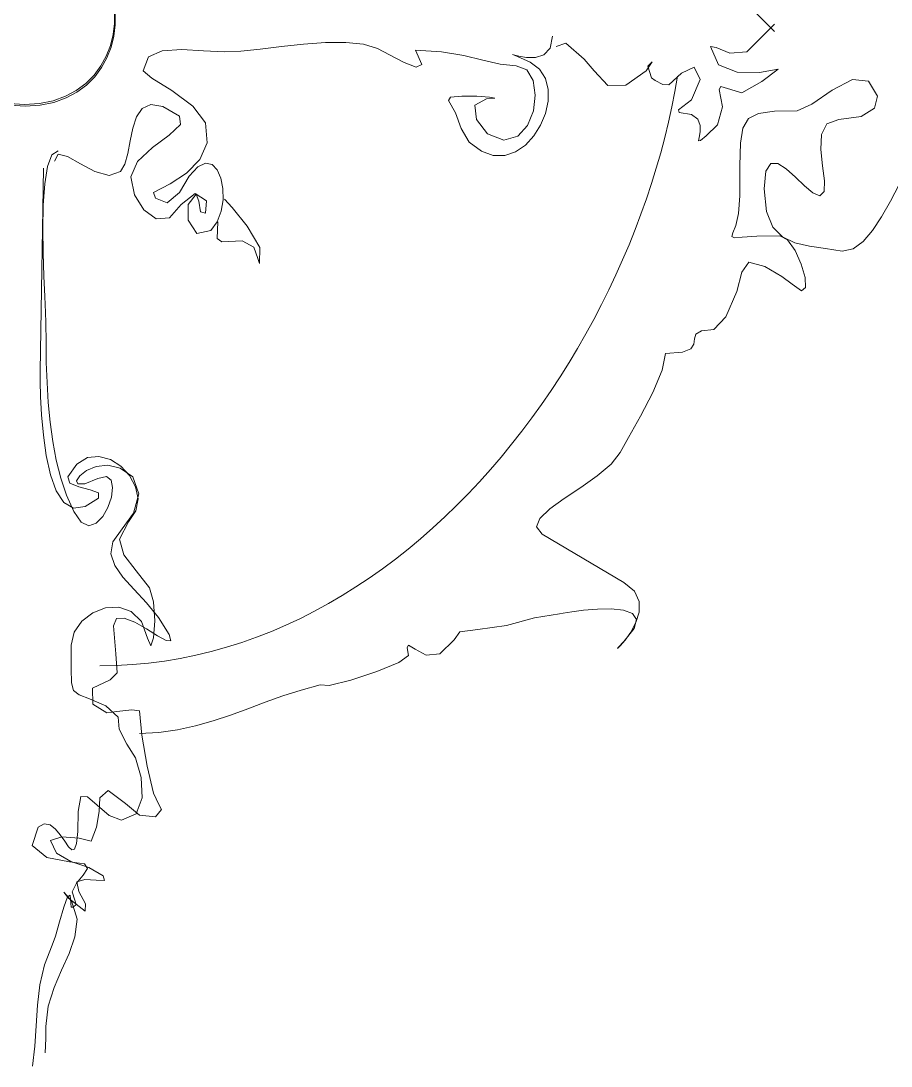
# Model space of a CAD drawing. Header units: centimetres. Extents: x 134057 to 145613, y 5028 to 39996.
# Drawn here: x 136058.7 to 136126.6, y 21333.5 to 21415.1 of the extents above; entities that cross this region are included whole.
import ezdxf

# ---------------------------------------------------------------- set-up
doc = ezdxf.new("R2010")
doc.units = ezdxf.units.CM
doc.layers.add('TEXT', color=3, linetype='Continuous', lineweight=20)

msp = doc.modelspace()

# ---------------------------------------------------------------- linework, layer by layer
at = {"layer": 'TEXT', "color": 2, "linetype": 'Continuous', "lineweight": 13}
for p, q in [((136117.472, 21414.243), (136115.306, 21416.409)), ((136117.472, 21414.243), (136115.306, 21416.409)), ((136065.965, 21415.759), (136065.964, 21414.877)), ((136065.965, 21415.759), (136065.964, 21414.877)), ((136066.019, 21415.631), (136066.019, 21414.75)), ((136066.019, 21415.631), (136066.019, 21414.75)), ((136065.964, 21414.877), (136065.858, 21414.002)), ((136065.964, 21414.877), (136065.858, 21414.002)), ((136066.019, 21414.75), (136065.913, 21413.875)), ((136066.019, 21414.75), (136065.913, 21413.875)), ((136117.472, 21414.821), (136115.306, 21412.655)), ((136117.472, 21414.821), (136115.306, 21412.655)), ((136065.858, 21414.002), (136065.645, 21413.147)), ((136065.858, 21414.002), (136065.645, 21413.147)), ((136065.913, 21413.875), (136065.7, 21413.019)), ((136065.913, 21413.875), (136065.7, 21413.019)), ((136100.145, 21413.873), (136099.955, 21412.939)), ((136100.145, 21413.873), (136099.955, 21412.939)), ((136065.645, 21413.147), (136065.326, 21412.325)), ((136065.645, 21413.147), (136065.326, 21412.325)), ((136065.7, 21413.019), (136065.381, 21412.198)), ((136065.7, 21413.019), (136065.381, 21412.198)), ((136078.996, 21413.062), (136077.336, 21412.868)), ((136078.996, 21413.062), (136077.336, 21412.868)), ((136080.72, 21413.247), (136078.996, 21413.062)), ((136080.72, 21413.247), (136078.996, 21413.062)), ((136082.418, 21413.375), (136080.72, 21413.247)), ((136082.418, 21413.375), (136080.72, 21413.247)), ((136084.003, 21413.397), (136082.418, 21413.375)), ((136084.003, 21413.397), (136082.418, 21413.375)), ((136085.384, 21413.264), (136084.003, 21413.397)), ((136085.384, 21413.264), (136084.003, 21413.397)), ((136086.473, 21412.925), (136085.384, 21413.264)), ((136086.473, 21412.925), (136085.384, 21413.264)), ((136087.42, 21412.431), (136086.473, 21412.925)), ((136087.42, 21412.431), (136086.473, 21412.925)), ((136099.955, 21412.939), (136099.471, 21412.416)), ((136099.955, 21412.939), (136099.471, 21412.416)), ((136101.188, 21413.322), (136100.416, 21413.061)), ((136101.188, 21413.322), (136100.416, 21413.061)), ((136102.622, 21412.078), (136101.188, 21413.322)), ((136102.622, 21412.078), (136101.188, 21413.322)), ((136112.9, 21412.986), (136112.463, 21413.061)), ((136112.9, 21412.986), (136112.463, 21413.061)), ((136112.463, 21413.061), (136113.079, 21411.644)), ((136112.463, 21413.061), (136113.079, 21411.644)), ((136113.967, 21412.549), (136112.9, 21412.986)), ((136113.967, 21412.549), (136112.9, 21412.986)), ((136065.326, 21412.325), (136064.9, 21411.55)), ((136065.326, 21412.325), (136064.9, 21411.55)), ((136065.381, 21412.198), (136064.955, 21411.423)), ((136065.381, 21412.198), (136064.955, 21411.423)), ((136068.613, 21412.256), (136068.199, 21411.166)), ((136068.613, 21412.256), (136068.199, 21411.166)), ((136069.697, 21412.742), (136068.613, 21412.256)), ((136069.697, 21412.742), (136068.613, 21412.256)), ((136071.21, 21412.832), (136069.697, 21412.742)), ((136071.21, 21412.832), (136069.697, 21412.742)), ((136072.912, 21412.734), (136071.21, 21412.832)), ((136072.912, 21412.734), (136071.21, 21412.832)), ((136074.561, 21412.655), (136072.912, 21412.734)), ((136074.561, 21412.655), (136072.912, 21412.734)), ((136075.828, 21412.716), (136074.561, 21412.655)), ((136075.828, 21412.716), (136074.561, 21412.655)), ((136077.336, 21412.868), (136075.828, 21412.716)), ((136077.336, 21412.868), (136075.828, 21412.716)), ((136088.554, 21411.825), (136087.42, 21412.431)), ((136088.554, 21411.825), (136087.42, 21412.431)), ((136089.451, 21412.79), (136089.934, 21411.661)), ((136089.451, 21412.79), (136089.934, 21411.661)), ((136091.476, 21412.663), (136089.451, 21412.79)), ((136091.476, 21412.663), (136089.451, 21412.79)), ((136093.209, 21412.361), (136091.476, 21412.663)), ((136093.209, 21412.361), (136091.476, 21412.663)), ((136094.714, 21412.001), (136093.209, 21412.361)), ((136094.714, 21412.001), (136093.209, 21412.361)), ((136097.097, 21412.429), (136097.024, 21412.458)), ((136097.024, 21412.458), (136097.412, 21412.295)), ((136097.097, 21412.429), (136097.024, 21412.458)), ((136097.024, 21412.458), (136097.412, 21412.295)), ((136097.504, 21412.31), (136097.097, 21412.429)), ((136097.504, 21412.31), (136097.097, 21412.429)), ((136097.412, 21412.295), (136098.385, 21411.843)), ((136097.412, 21412.295), (136098.385, 21411.843)), ((136098.119, 21412.202), (136097.504, 21412.31)), ((136098.119, 21412.202), (136097.504, 21412.31)), ((136098.816, 21412.204), (136098.119, 21412.202)), ((136098.816, 21412.204), (136098.119, 21412.202)), ((136099.471, 21412.416), (136098.816, 21412.204)), ((136099.471, 21412.416), (136098.816, 21412.204)), ((136115.306, 21412.655), (136113.967, 21412.549)), ((136115.306, 21412.655), (136113.967, 21412.549)), ((136064.9, 21411.55), (136064.368, 21410.835)), ((136064.9, 21411.55), (136064.368, 21410.835)), ((136064.955, 21411.423), (136064.423, 21410.707)), ((136064.955, 21411.423), (136064.423, 21410.707)), ((136089.514, 21411.454), (136088.554, 21411.825)), ((136089.514, 21411.454), (136088.554, 21411.825)), ((136089.934, 21411.661), (136089.514, 21411.454)), ((136089.934, 21411.661), (136089.514, 21411.454)), ((136096.057, 21411.699), (136094.714, 21412.001)), ((136096.057, 21411.699), (136094.714, 21412.001)), ((136097.302, 21411.572), (136096.057, 21411.699)), ((136097.302, 21411.572), (136096.057, 21411.699)), ((136098.124, 21411.249), (136097.302, 21411.572)), ((136098.124, 21411.249), (136097.302, 21411.572)), ((136098.385, 21411.843), (136099.117, 21411.298)), ((136098.385, 21411.843), (136099.117, 21411.298)), ((136099.117, 21411.298), (136099.58, 21410.576)), ((136099.117, 21411.298), (136099.58, 21410.576)), ((136103.394, 21411.166), (136102.622, 21412.078)), ((136103.394, 21411.166), (136102.622, 21412.078)), ((136107.921, 21411.868), (136107.455, 21411.166)), ((136107.921, 21411.868), (136107.455, 21411.166)), ((136107.575, 21411.547), (136107.921, 21411.868)), ((136107.575, 21411.547), (136107.921, 21411.868)), ((136107.861, 21410.624), (136107.575, 21411.547)), ((136107.861, 21410.624), (136107.575, 21411.547)), ((136111.2, 21411.467), (136110.207, 21411)), ((136111.2, 21411.467), (136110.207, 21411)), ((136111.651, 21410.489), (136111.2, 21411.467)), ((136111.651, 21410.489), (136111.2, 21411.467)), ((136113.079, 21411.644), (136114.545, 21411.064)), ((136113.079, 21411.644), (136114.545, 21411.064)), ((136116.29, 21411.043), (136117.743, 21411.301)), ((136116.29, 21411.043), (136117.743, 21411.301)), ((136117.743, 21411.301), (136116.464, 21410.349)), ((136117.743, 21411.301), (136116.464, 21410.349)), ((136064.368, 21410.835), (136063.729, 21410.193)), ((136064.368, 21410.835), (136063.729, 21410.193)), ((136064.423, 21410.707), (136063.784, 21410.066)), ((136064.423, 21410.707), (136063.784, 21410.066)), ((136068.199, 21411.166), (136068.884, 21410.607)), ((136068.199, 21411.166), (136068.884, 21410.607)), ((136068.884, 21410.607), (136070.432, 21409.643)), ((136068.884, 21410.607), (136070.432, 21409.643)), ((136098.618, 21410.418), (136098.124, 21411.249)), ((136098.618, 21410.418), (136098.124, 21411.249)), ((136099.58, 21410.576), (136099.797, 21409.725)), ((136099.58, 21410.576), (136099.797, 21409.725)), ((136104.447, 21410.023), (136103.394, 21411.166)), ((136104.447, 21410.023), (136103.394, 21411.166)), ((136107.455, 21411.166), (136105.86, 21410.053)), ((136107.455, 21411.166), (136105.86, 21410.053)), ((136108.152, 21410.424), (136107.861, 21410.624)), ((136108.152, 21410.424), (136107.861, 21410.624)), ((136110.207, 21411), (136109.215, 21410.083)), ((136110.207, 21411), (136109.215, 21410.083)), ((136109.891, 21410.76), (136109.685, 21409.569)), ((136109.891, 21410.76), (136109.685, 21409.569)), ((136110.989, 21408.92), (136111.651, 21410.489)), ((136110.989, 21408.92), (136111.651, 21410.489)), ((136114.545, 21411.064), (136116.29, 21411.043)), ((136114.545, 21411.064), (136116.29, 21411.043)), ((136123.553, 21410.508), (136121.956, 21409.66)), ((136124.782, 21410.354), (136123.553, 21410.508)), ((136063.729, 21410.193), (136062.984, 21409.638)), ((136063.729, 21410.193), (136062.984, 21409.638)), ((136063.784, 21410.066), (136063.039, 21409.51)), ((136063.784, 21410.066), (136063.039, 21409.51)), ((136098.791, 21409.281), (136098.618, 21410.418)), ((136098.791, 21409.281), (136098.618, 21410.418)), ((136099.797, 21409.725), (136099.791, 21408.8)), ((136099.797, 21409.725), (136099.791, 21408.8)), ((136105.86, 21410.053), (136104.447, 21410.023)), ((136105.86, 21410.053), (136104.447, 21410.023)), ((136108.743, 21410.103), (136108.152, 21410.424)), ((136108.743, 21410.103), (136108.152, 21410.424)), ((136109.215, 21410.083), (136108.743, 21410.103)), ((136109.215, 21410.083), (136108.743, 21410.103)), ((136113.276, 21409.947), (136113.145, 21409.717)), ((136113.276, 21409.947), (136113.145, 21409.717)), ((136113.145, 21409.717), (136113.406, 21408.373)), ((136113.145, 21409.717), (136113.406, 21408.373)), ((136114.915, 21409.456), (136113.276, 21409.947)), ((136114.915, 21409.456), (136113.276, 21409.947)), ((136116.464, 21410.349), (136114.915, 21409.456)), ((136116.464, 21410.349), (136114.915, 21409.456)), ((136121.956, 21409.66), (136120.384, 21408.583)), ((136125.488, 21409.203), (136124.782, 21410.354)), ((136061.174, 21408.841), (136060.11, 21408.625)), ((136061.174, 21408.841), (136060.11, 21408.625)), ((136062.132, 21409.183), (136061.174, 21408.841)), ((136062.132, 21409.183), (136061.174, 21408.841)), ((136062.187, 21409.055), (136061.229, 21408.713)), ((136062.187, 21409.055), (136061.229, 21408.713)), ((136062.984, 21409.638), (136062.132, 21409.183)), ((136062.984, 21409.638), (136062.132, 21409.183)), ((136063.039, 21409.51), (136062.187, 21409.055)), ((136063.039, 21409.51), (136062.187, 21409.055)), ((136070.432, 21409.643), (136072.082, 21408.425)), ((136070.432, 21409.643), (136072.082, 21408.425)), ((136092.023, 21408.865), (136092.187, 21409.11)), ((136092.023, 21408.865), (136092.187, 21409.11)), ((136092.565, 21407.902), (136092.023, 21408.865)), ((136092.565, 21407.902), (136092.023, 21408.865)), ((136092.187, 21409.11), (136093.066, 21409.2)), ((136092.187, 21409.11), (136093.066, 21409.2)), ((136093.066, 21409.2), (136094.223, 21409.186)), ((136093.066, 21409.2), (136094.223, 21409.186)), ((136095.001, 21409), (136094.09, 21408.492)), ((136095.001, 21409), (136094.09, 21408.492)), ((136094.223, 21409.186), (136095.222, 21409.115)), ((136094.223, 21409.186), (136095.222, 21409.115)), ((136095.627, 21409.037), (136095.001, 21409)), ((136095.627, 21409.037), (136095.001, 21409)), ((136095.222, 21409.115), (136095.627, 21409.037)), ((136095.222, 21409.115), (136095.627, 21409.037)), ((136098.646, 21408.042), (136098.791, 21409.281)), ((136098.646, 21408.042), (136098.791, 21409.281)), ((136109.685, 21409.569), (136109.45, 21408.374)), ((136109.685, 21409.569), (136109.45, 21408.374)), ((136109.967, 21408.133), (136110.989, 21408.92)), ((136109.967, 21408.133), (136110.989, 21408.92)), ((136125.255, 21408.255), (136125.488, 21409.203)), ((136058.937, 21408.55), (136057.767, 21408.626)), ((136058.937, 21408.55), (136057.767, 21408.626)), ((136058.992, 21408.423), (136057.822, 21408.498)), ((136058.992, 21408.423), (136057.822, 21408.498)), ((136058.939, 21408.55), (136058.937, 21408.55)), ((136058.939, 21408.55), (136058.937, 21408.55)), ((136060.11, 21408.625), (136058.939, 21408.55)), ((136060.11, 21408.625), (136058.939, 21408.55)), ((136058.994, 21408.423), (136058.992, 21408.423)), ((136058.994, 21408.423), (136058.992, 21408.423)), ((136060.165, 21408.498), (136058.994, 21408.423)), ((136060.165, 21408.498), (136058.994, 21408.423)), ((136061.229, 21408.713), (136060.165, 21408.498)), ((136061.229, 21408.713), (136060.165, 21408.498)), ((136068.133, 21408.238), (136067.685, 21407.578)), ((136068.133, 21408.238), (136067.685, 21407.578)), ((136068.799, 21408.55), (136068.133, 21408.238)), ((136068.799, 21408.55), (136068.133, 21408.238)), ((136069.747, 21408.393), (136068.799, 21408.55)), ((136069.747, 21408.393), (136068.799, 21408.55)), ((136071.041, 21407.646), (136069.747, 21408.393)), ((136071.041, 21407.646), (136069.747, 21408.393)), ((136072.082, 21408.425), (136073.072, 21407.105)), ((136072.082, 21408.425), (136073.072, 21407.105)), ((136094.09, 21408.492), (136094.206, 21407.375)), ((136094.09, 21408.492), (136094.206, 21407.375)), ((136098.188, 21406.905), (136098.646, 21408.042)), ((136098.188, 21406.905), (136098.646, 21408.042)), ((136099.791, 21408.8), (136099.587, 21407.851)), ((136099.791, 21408.8), (136099.587, 21407.851)), ((136109.45, 21408.374), (136109.188, 21407.176)), ((136109.45, 21408.374), (136109.188, 21407.176)), ((136110.027, 21407.917), (136109.967, 21408.133)), ((136110.027, 21407.917), (136109.967, 21408.133)), ((136113.406, 21408.373), (136113.005, 21406.969)), ((136113.406, 21408.373), (136113.005, 21406.969)), ((136117.45, 21408.019), (136116.215, 21407.85)), ((136119.232, 21408.052), (136117.45, 21408.019)), ((136120.384, 21408.583), (136119.232, 21408.052)), ((136124.211, 21407.612), (136125.255, 21408.255)), ((136067.685, 21407.578), (136067.389, 21406.692)), ((136067.685, 21407.578), (136067.389, 21406.692)), ((136071.115, 21406.985), (136071.041, 21407.646)), ((136071.115, 21406.985), (136071.041, 21407.646)), ((136093.016, 21406.669), (136092.565, 21407.902)), ((136093.016, 21406.669), (136092.565, 21407.902)), ((136094.206, 21407.375), (136095.058, 21406.259)), ((136094.206, 21407.375), (136095.058, 21406.259)), ((136099.587, 21407.851), (136099.208, 21406.929)), ((136099.587, 21407.851), (136099.208, 21406.929)), ((136110.98, 21407.773), (136110.027, 21407.917)), ((136110.98, 21407.773), (136110.027, 21407.917)), ((136111.487, 21407.407), (136110.98, 21407.773)), ((136111.487, 21407.407), (136110.98, 21407.773)), ((136111.671, 21406.919), (136111.487, 21407.407)), ((136111.671, 21406.919), (136111.487, 21407.407)), ((136115.428, 21407.445), (136114.988, 21406.701)), ((136116.215, 21407.85), (136115.428, 21407.445)), ((136121.531, 21407.046), (136122.48, 21407.375)), ((136122.48, 21407.375), (136124.211, 21407.612)), ((136067.389, 21406.692), (136067.181, 21405.701)), ((136067.389, 21406.692), (136067.181, 21405.701)), ((136070.233, 21406.154), (136071.115, 21406.985)), ((136070.233, 21406.154), (136071.115, 21406.985)), ((136073.072, 21407.105), (136073.208, 21405.541)), ((136073.072, 21407.105), (136073.208, 21405.541)), ((136093.647, 21405.616), (136093.016, 21406.669)), ((136093.647, 21405.616), (136093.016, 21406.669)), ((136097.423, 21406.074), (136098.188, 21406.905)), ((136097.423, 21406.074), (136098.188, 21406.905)), ((136099.208, 21406.929), (136098.678, 21406.088)), ((136099.208, 21406.929), (136098.678, 21406.088)), ((136109.188, 21407.176), (136108.897, 21405.976)), ((136109.188, 21407.176), (136108.897, 21405.976)), ((136111.574, 21405.972), (136111.659, 21406.408)), ((136111.574, 21405.972), (136111.659, 21406.408)), ((136111.659, 21406.408), (136111.671, 21406.919)), ((136111.659, 21406.408), (136111.671, 21406.919)), ((136113.005, 21406.969), (136112.132, 21406.111)), ((136113.005, 21406.969), (136112.132, 21406.111)), ((136114.988, 21406.701), (136114.798, 21405.517)), ((136121.12, 21406.195), (136121.531, 21407.046)), ((136067.181, 21405.701), (136066.996, 21404.727)), ((136067.181, 21405.701), (136066.996, 21404.727)), ((136068.936, 21405.18), (136070.233, 21406.154)), ((136068.936, 21405.18), (136070.233, 21406.154)), ((136094.588, 21404.891), (136093.647, 21405.616)), ((136094.588, 21404.891), (136093.647, 21405.616)), ((136095.058, 21406.259), (136096.355, 21405.751)), ((136095.058, 21406.259), (136096.355, 21405.751)), ((136096.355, 21405.751), (136097.423, 21406.074)), ((136096.355, 21405.751), (136097.423, 21406.074)), ((136098.678, 21406.088), (136098.021, 21405.379)), ((136098.678, 21406.088), (136098.021, 21405.379)), ((136108.897, 21405.976), (136108.579, 21404.775)), ((136108.897, 21405.976), (136108.579, 21404.775)), ((136111.541, 21405.711), (136111.574, 21405.972)), ((136111.541, 21405.711), (136111.574, 21405.972)), ((136111.685, 21405.724), (136111.541, 21405.711)), ((136111.685, 21405.724), (136111.541, 21405.711)), ((136112.132, 21406.111), (136111.685, 21405.724)), ((136112.132, 21406.111), (136111.685, 21405.724)), ((136121.07, 21405.031), (136121.12, 21406.195)), ((136061.079, 21404.608), (136061.566, 21404.939)), ((136061.079, 21404.608), (136061.566, 21404.939)), ((136067.762, 21404.09), (136068.936, 21405.18)), ((136067.762, 21404.09), (136068.936, 21405.18)), ((136073.208, 21405.541), (136072.636, 21404.244)), ((136073.208, 21405.541), (136072.636, 21404.244)), ((136095.519, 21404.557), (136094.588, 21404.891)), ((136095.519, 21404.557), (136094.588, 21404.891)), ((136097.259, 21404.852), (136096.417, 21404.561)), ((136097.259, 21404.852), (136096.417, 21404.561)), ((136098.021, 21405.379), (136097.259, 21404.852)), ((136098.021, 21405.379), (136097.259, 21404.852)), ((136108.579, 21404.775), (136108.234, 21403.575)), ((136108.579, 21404.775), (136108.234, 21403.575)), ((136114.798, 21405.517), (136114.756, 21403.79)), ((136121.208, 21403.764), (136121.07, 21405.031)), ((136060.739, 21403.701), (136061.079, 21404.608)), ((136060.739, 21403.701), (136061.079, 21404.608)), ((136061.573, 21404.668), (136061.295, 21404.127)), ((136061.573, 21404.668), (136061.295, 21404.127)), ((136062.298, 21404.488), (136061.573, 21404.668)), ((136062.298, 21404.488), (136061.573, 21404.668)), ((136063.309, 21403.924), (136062.298, 21404.488)), ((136063.309, 21403.924), (136062.298, 21404.488)), ((136066.996, 21404.727), (136066.771, 21403.891)), ((136066.996, 21404.727), (136066.771, 21403.891)), ((136067.251, 21402.908), (136067.762, 21404.09)), ((136067.251, 21402.908), (136067.762, 21404.09)), ((136072.636, 21404.244), (136071.59, 21403.187)), ((136072.636, 21404.244), (136071.59, 21403.187)), ((136072.467, 21403.682), (136073.068, 21403.958)), ((136072.467, 21403.682), (136073.068, 21403.958)), ((136073.068, 21403.958), (136073.576, 21403.854)), ((136073.068, 21403.958), (136073.576, 21403.854)), ((136096.417, 21404.561), (136095.519, 21404.557)), ((136096.417, 21404.561), (136095.519, 21404.557)), ((136060.428, 21403.577), (136060.157, 21387.739)), ((136060.428, 21403.577), (136060.157, 21387.739)), ((136060.525, 21402.351), (136060.739, 21403.701)), ((136060.525, 21402.351), (136060.739, 21403.701)), ((136064.444, 21403.314), (136063.309, 21403.924)), ((136064.444, 21403.314), (136063.309, 21403.924)), ((136065.541, 21402.999), (136064.444, 21403.314)), ((136065.541, 21402.999), (136064.444, 21403.314)), ((136066.439, 21403.314), (136065.541, 21402.999)), ((136066.439, 21403.314), (136065.541, 21402.999)), ((136066.771, 21403.891), (136066.439, 21403.314)), ((136066.771, 21403.891), (136066.439, 21403.314)), ((136071.59, 21403.187), (136070.304, 21402.344)), ((136071.59, 21403.187), (136070.304, 21402.344)), ((136071.788, 21402.951), (136072.467, 21403.682)), ((136071.788, 21402.951), (136072.467, 21403.682)), ((136073.576, 21403.854), (136073.98, 21403.442)), ((136073.576, 21403.854), (136073.98, 21403.442)), ((136073.98, 21403.442), (136074.265, 21402.799)), ((136073.98, 21403.442), (136074.265, 21402.799)), ((136108.234, 21403.575), (136107.862, 21402.375)), ((136108.234, 21403.575), (136107.862, 21402.375)), ((136114.756, 21403.79), (136114.765, 21401.419)), ((136116.66, 21401.961), (136116.796, 21403.337)), ((136116.796, 21403.337), (136117.165, 21403.932)), ((136117.165, 21403.932), (136117.709, 21403.931)), ((136117.709, 21403.931), (136118.369, 21403.518)), ((136118.369, 21403.518), (136119.085, 21402.876)), ((136121.358, 21402.6), (136121.208, 21403.764)), ((136060.413, 21400.689), (136060.525, 21402.351)), ((136060.413, 21400.689), (136060.525, 21402.351)), ((136067.529, 21401.488), (136067.251, 21402.908)), ((136067.529, 21401.488), (136067.251, 21402.908)), ((136070.304, 21402.344), (136069.011, 21401.69)), ((136070.304, 21402.344), (136069.011, 21401.69)), ((136071.041, 21401.69), (136071.788, 21402.951)), ((136071.041, 21401.69), (136071.788, 21402.951)), ((136074.265, 21402.799), (136074.42, 21401.999)), ((136074.265, 21402.799), (136074.42, 21401.999)), ((136107.862, 21402.375), (136107.464, 21401.177)), ((136107.862, 21402.375), (136107.464, 21401.177)), ((136119.085, 21402.876), (136119.801, 21402.189)), ((136121.344, 21401.749), (136121.358, 21402.6)), ((136069.011, 21401.69), (136069.176, 21401.239)), ((136069.011, 21401.69), (136069.176, 21401.239)), ((136070.064, 21400.878), (136071.041, 21401.69)), ((136070.064, 21400.878), (136071.041, 21401.69)), ((136072.27, 21401.59), (136071.177, 21400.743)), ((136072.27, 21401.59), (136071.177, 21400.743)), ((136071.718, 21400.743), (136072.329, 21401.551)), ((136071.718, 21400.743), (136072.329, 21401.551)), ((136073.152, 21401.023), (136072.27, 21401.59)), ((136073.152, 21401.023), (136072.27, 21401.59)), ((136072.329, 21401.551), (136072.547, 21401.013)), ((136072.329, 21401.551), (136072.547, 21401.013)), ((136074.42, 21401.999), (136074.432, 21401.116)), ((136074.42, 21401.999), (136074.432, 21401.116)), ((136116.834, 21400.192), (136116.66, 21401.961)), ((136119.801, 21402.189), (136120.455, 21401.643)), ((136120.455, 21401.643), (136120.991, 21401.419)), ((136120.991, 21401.419), (136121.344, 21401.749)), ((136127.189, 21402.294), (136126.505, 21400.996)), ((136060.381, 21398.847), (136060.413, 21400.689)), ((136060.381, 21398.847), (136060.413, 21400.689)), ((136068.243, 21400.314), (136067.529, 21401.488)), ((136068.243, 21400.314), (136067.529, 21401.488)), ((136069.176, 21401.239), (136070.064, 21400.878)), ((136069.176, 21401.239), (136070.064, 21400.878)), ((136071.177, 21400.743), (136070.249, 21399.694)), ((136071.177, 21400.743), (136070.249, 21399.694)), ((136071.723, 21399.524), (136071.718, 21400.743)), ((136071.723, 21399.524), (136071.718, 21400.743)), ((136072.547, 21401.013), (136072.689, 21400.171)), ((136072.547, 21401.013), (136072.689, 21400.171)), ((136073.072, 21400.066), (136073.152, 21401.023)), ((136073.072, 21400.066), (136073.152, 21401.023)), ((136074.432, 21401.116), (136074.287, 21400.224)), ((136074.432, 21401.116), (136074.287, 21400.224)), ((136074.561, 21401.149), (136075.136, 21400.518)), ((136074.561, 21401.149), (136075.136, 21400.518)), ((136107.464, 21401.177), (136107.039, 21399.982)), ((136107.464, 21401.177), (136107.039, 21399.982)), ((136114.765, 21401.419), (136114.66, 21400.042)), ((136126.505, 21400.996), (136125.82, 21399.776)), ((136069.21, 21399.634), (136068.243, 21400.314)), ((136069.21, 21399.634), (136068.243, 21400.314)), ((136072.689, 21400.171), (136073.072, 21400.066)), ((136072.689, 21400.171), (136073.072, 21400.066)), ((136074.287, 21400.224), (136073.973, 21399.398)), ((136074.287, 21400.224), (136073.973, 21399.398)), ((136075.136, 21400.518), (136076.321, 21399.05)), ((136075.136, 21400.518), (136076.321, 21399.05)), ((136107.039, 21399.982), (136106.589, 21398.791)), ((136107.039, 21399.982), (136106.589, 21398.791)), ((136114.66, 21400.042), (136114.433, 21399.105)), ((136117.323, 21398.982), (136116.834, 21400.192)), ((136070.249, 21399.694), (136069.21, 21399.634)), ((136070.249, 21399.694), (136069.21, 21399.634)), ((136072.39, 21398.486), (136071.723, 21399.524)), ((136072.39, 21398.486), (136071.723, 21399.524)), ((136073.973, 21399.398), (136073.478, 21398.712)), ((136073.973, 21399.398), (136073.478, 21398.712)), ((136073.969, 21398.1), (136074.019, 21399.389)), ((136073.969, 21398.1), (136074.019, 21399.389)), ((136076.321, 21399.05), (136077.302, 21397.38)), ((136076.321, 21399.05), (136077.302, 21397.38)), ((136114.433, 21399.105), (136114.215, 21398.531)), ((136125.82, 21399.776), (136125.118, 21398.705)), ((136060.406, 21396.957), (136060.381, 21398.847)), ((136060.406, 21396.957), (136060.381, 21398.847)), ((136073.478, 21398.712), (136072.39, 21398.486)), ((136073.478, 21398.712), (136072.39, 21398.486)), ((136106.589, 21398.791), (136106.113, 21397.604)), ((136106.589, 21398.791), (136106.113, 21397.604)), ((136114.215, 21398.531), (136114.139, 21398.238)), ((136114.139, 21398.238), (136114.335, 21398.149)), ((136114.936, 21398.183), (136116.073, 21398.262)), ((136116.073, 21398.262), (136117.878, 21398.306)), ((136118.077, 21398.21), (136117.323, 21398.982)), ((136117.878, 21398.306), (136118.477, 21397.975)), ((136125.118, 21398.705), (136124.383, 21397.853)), ((136074.34, 21397.835), (136073.969, 21398.1)), ((136074.34, 21397.835), (136073.969, 21398.1)), ((136075.915, 21397.9), (136074.34, 21397.835)), ((136075.915, 21397.9), (136074.34, 21397.835)), ((136076.837, 21397.414), (136075.915, 21397.9)), ((136076.837, 21397.414), (136075.915, 21397.9)), ((136077.158, 21396.536), (136076.837, 21397.414)), ((136077.158, 21396.536), (136076.837, 21397.414)), ((136106.113, 21397.604), (136105.612, 21396.423)), ((136106.113, 21397.604), (136105.612, 21396.423)), ((136114.335, 21398.149), (136114.936, 21398.183)), ((136119.047, 21397.755), (136118.077, 21398.21)), ((136118.477, 21397.975), (136119.06, 21397.152)), ((136120.182, 21397.497), (136119.047, 21397.755)), ((136121.433, 21397.315), (136120.182, 21397.497)), ((136124.383, 21397.853), (136123.6, 21397.291)), ((136060.465, 21395.149), (136060.406, 21396.957)), ((136060.465, 21395.149), (136060.406, 21396.957)), ((136077.302, 21397.38), (136077.268, 21396.14)), ((136077.302, 21397.38), (136077.268, 21396.14)), ((136119.06, 21397.152), (136119.544, 21396.09)), ((136122.751, 21397.088), (136121.433, 21397.315)), ((136123.6, 21397.291), (136122.751, 21397.088)), ((136077.268, 21396.14), (136077.158, 21396.536)), ((136077.268, 21396.14), (136077.158, 21396.536)), ((136105.612, 21396.423), (136105.086, 21395.249)), ((136105.612, 21396.423), (136105.086, 21395.249)), ((136115.456, 21396.229), (136114.9, 21395.463)), ((136116.71, 21395.903), (136115.456, 21396.229)), ((136118.041, 21395.121), (136116.71, 21395.903)), ((136119.544, 21396.09), (136119.845, 21395.041)), ((136060.535, 21393.555), (136060.465, 21395.149)), ((136060.535, 21393.555), (136060.465, 21395.149)), ((136105.086, 21395.249), (136104.536, 21394.083)), ((136105.086, 21395.249), (136104.536, 21394.083)), ((136114.9, 21395.463), (136114.519, 21393.944)), ((136118.826, 21394.516), (136118.041, 21395.121)), ((136119.845, 21395.041), (136119.881, 21394.261)), ((136119.569, 21394.001), (136118.826, 21394.516)), ((136119.881, 21394.261), (136119.569, 21394.001)), ((136060.593, 21392.308), (136060.535, 21393.555)), ((136060.593, 21392.308), (136060.535, 21393.555)), ((136104.536, 21394.083), (136103.961, 21392.925)), ((136104.536, 21394.083), (136103.961, 21392.925)), ((136114.519, 21393.944), (136113.657, 21391.974)), ((136103.961, 21392.925), (136103.362, 21391.777)), ((136103.961, 21392.925), (136103.362, 21391.777)), ((136060.618, 21391.538), (136060.593, 21392.308)), ((136060.618, 21391.538), (136060.593, 21392.308)), ((136103.362, 21391.777), (136102.74, 21390.64)), ((136103.362, 21391.777), (136102.74, 21390.64)), ((136113.657, 21391.974), (136112.734, 21390.996)), ((136060.624, 21389.984), (136060.618, 21391.538)), ((136060.624, 21389.984), (136060.618, 21391.538)), ((136111.757, 21390.891), (136111.331, 21390.62)), ((136112.734, 21390.996), (136111.757, 21390.891)), ((136102.74, 21390.64), (136102.095, 21389.514)), ((136102.74, 21390.64), (136102.095, 21389.514)), ((136111.214, 21390.25), (136111.16, 21389.847)), ((136111.331, 21390.62), (136111.214, 21390.25)), ((136060.648, 21388.418), (136060.624, 21389.984)), ((136060.648, 21388.418), (136060.624, 21389.984)), ((136102.095, 21389.514), (136101.427, 21388.4)), ((136102.095, 21389.514), (136101.427, 21388.4)), ((136110.927, 21389.477), (136110.269, 21389.206)), ((136111.16, 21389.847), (136110.927, 21389.477)), ((136108.944, 21389.101), (136108.695, 21387.805)), ((136110.269, 21389.206), (136108.944, 21389.101)), ((136060.157, 21387.739), (136060.164, 21386.939)), ((136060.157, 21387.739), (136060.164, 21386.939)), ((136060.702, 21386.85), (136060.648, 21388.418)), ((136060.702, 21386.85), (136060.648, 21388.418)), ((136101.427, 21388.4), (136100.736, 21387.3)), ((136101.427, 21388.4), (136100.736, 21387.3)), ((136108.695, 21387.805), (136107.958, 21386.073)), ((136060.164, 21386.939), (136060.198, 21385.758)), ((136060.164, 21386.939), (136060.198, 21385.758)), ((136060.796, 21385.291), (136060.702, 21386.85)), ((136060.796, 21385.291), (136060.702, 21386.85)), ((136100.736, 21387.3), (136100.023, 21386.214)), ((136100.736, 21387.3), (136100.023, 21386.214)), ((136100.023, 21386.214), (136099.287, 21385.144)), ((136100.023, 21386.214), (136099.287, 21385.144)), ((136107.958, 21386.073), (136106.995, 21384.218)), ((136060.198, 21385.758), (136060.278, 21384.316)), ((136060.198, 21385.758), (136060.278, 21384.316)), ((136060.94, 21383.754), (136060.796, 21385.291)), ((136060.94, 21383.754), (136060.796, 21385.291)), ((136099.287, 21385.144), (136098.531, 21384.09)), ((136099.287, 21385.144), (136098.531, 21384.09)), ((136060.278, 21384.316), (136060.421, 21382.736)), ((136060.278, 21384.316), (136060.421, 21382.736)), ((136061.144, 21382.249), (136060.94, 21383.754)), ((136061.144, 21382.249), (136060.94, 21383.754)), ((136098.531, 21384.09), (136097.752, 21383.053)), ((136098.531, 21384.09), (136097.752, 21383.053)), ((136106.995, 21384.218), (136106.063, 21382.551)), ((136060.421, 21382.736), (136060.648, 21381.14)), ((136060.421, 21382.736), (136060.648, 21381.14)), ((136097.752, 21383.053), (136096.953, 21382.035)), ((136097.752, 21383.053), (136096.953, 21382.035)), ((136061.421, 21380.788), (136061.144, 21382.249)), ((136061.421, 21380.788), (136061.144, 21382.249)), ((136096.953, 21382.035), (136096.133, 21381.035)), ((136096.953, 21382.035), (136096.133, 21381.035)), ((136106.063, 21382.551), (136105.424, 21381.385)), ((136060.648, 21381.14), (136060.976, 21379.65)), ((136060.648, 21381.14), (136060.976, 21379.65)), ((136105.424, 21381.385), (136104.718, 21380.468)), ((136061.779, 21379.383), (136061.421, 21380.788)), ((136061.779, 21379.383), (136061.421, 21380.788)), ((136062.323, 21379.482), (136063.022, 21380.476)), ((136062.323, 21379.482), (136063.022, 21380.476)), ((136063.022, 21380.476), (136063.855, 21380.987)), ((136063.022, 21380.476), (136063.855, 21380.987)), ((136064.549, 21380.297), (136063.795, 21379.98)), ((136064.549, 21380.297), (136063.795, 21379.98)), ((136063.855, 21380.987), (136064.753, 21381.084)), ((136063.855, 21380.987), (136064.753, 21381.084)), ((136065.446, 21380.401), (136064.549, 21380.297)), ((136065.446, 21380.401), (136064.549, 21380.297)), ((136064.753, 21381.084), (136065.648, 21380.836)), ((136064.753, 21381.084), (136065.648, 21380.836)), ((136066.416, 21380.172), (136065.446, 21380.401)), ((136066.416, 21380.172), (136065.446, 21380.401)), ((136065.648, 21380.836), (136066.469, 21380.311)), ((136065.648, 21380.836), (136066.469, 21380.311)), ((136066.469, 21380.311), (136067.147, 21379.58)), ((136066.469, 21380.311), (136067.147, 21379.58)), ((136096.133, 21381.035), (136095.293, 21380.056)), ((136096.133, 21381.035), (136095.293, 21380.056)), ((136104.718, 21380.468), (136103.635, 21379.554)), ((136060.976, 21379.65), (136061.424, 21378.387)), ((136060.976, 21379.65), (136061.424, 21378.387)), ((136062.47, 21379.001), (136062.323, 21379.482)), ((136062.47, 21379.001), (136062.323, 21379.482)), ((136063.257, 21379.567), (136063.005, 21379.179)), ((136063.257, 21379.567), (136063.005, 21379.179)), ((136063.795, 21379.98), (136063.257, 21379.567)), ((136063.795, 21379.98), (136063.257, 21379.567)), ((136064.679, 21379.355), (136065.335, 21379.506)), ((136064.679, 21379.355), (136065.335, 21379.506)), ((136065.335, 21379.506), (136065.704, 21379.23)), ((136065.335, 21379.506), (136065.704, 21379.23)), ((136067.386, 21379.49), (136066.416, 21380.172)), ((136067.386, 21379.49), (136066.416, 21380.172)), ((136067.147, 21379.58), (136067.615, 21378.71)), ((136067.147, 21379.58), (136067.615, 21378.71)), ((136067.868, 21378.166), (136067.386, 21379.49)), ((136067.868, 21378.166), (136067.386, 21379.49)), ((136095.293, 21380.056), (136094.433, 21379.098)), ((136095.293, 21380.056), (136094.433, 21379.098)), ((136103.635, 21379.554), (136102.355, 21378.658)), ((136062.23, 21378.044), (136061.779, 21379.383)), ((136062.23, 21378.044), (136061.779, 21379.383)), ((136063.185, 21378.705), (136062.47, 21379.001)), ((136063.185, 21378.705), (136062.47, 21379.001)), ((136063.005, 21379.179), (136063.11, 21378.935)), ((136063.005, 21379.179), (136063.11, 21378.935)), ((136063.11, 21378.935), (136063.644, 21378.954)), ((136063.11, 21378.935), (136063.644, 21378.954)), ((136064.066, 21378.484), (136063.185, 21378.705)), ((136064.066, 21378.484), (136063.185, 21378.705)), ((136063.644, 21378.954), (136064.679, 21379.355)), ((136063.644, 21378.954), (136064.679, 21379.355)), ((136065.704, 21379.23), (136065.822, 21378.654)), ((136065.704, 21379.23), (136065.822, 21378.654)), ((136065.822, 21378.654), (136065.727, 21377.904)), ((136065.822, 21378.654), (136065.727, 21377.904)), ((136067.615, 21378.71), (136067.803, 21377.771)), ((136067.615, 21378.71), (136067.803, 21377.771)), ((136094.433, 21379.098), (136093.553, 21378.163)), ((136094.433, 21379.098), (136093.553, 21378.163)), ((136102.355, 21378.658), (136101.059, 21377.798)), ((136061.424, 21378.387), (136062.011, 21377.473)), ((136061.424, 21378.387), (136062.011, 21377.473)), ((136062.784, 21376.783), (136062.23, 21378.044)), ((136062.784, 21376.783), (136062.23, 21378.044)), ((136064.709, 21378.229), (136064.066, 21378.484)), ((136064.709, 21378.229), (136064.066, 21378.484)), ((136064.714, 21377.831), (136064.709, 21378.229)), ((136064.714, 21377.831), (136064.709, 21378.229)), ((136065.727, 21377.904), (136065.457, 21377.104)), ((136065.727, 21377.904), (136065.457, 21377.104)), ((136067.447, 21376.662), (136067.868, 21378.166)), ((136067.447, 21376.662), (136067.868, 21378.166)), ((136093.553, 21378.163), (136092.654, 21377.25)), ((136093.553, 21378.163), (136092.654, 21377.25)), ((136062.011, 21377.473), (136062.756, 21377.031)), ((136062.011, 21377.473), (136062.756, 21377.031)), ((136062.756, 21377.031), (136063.677, 21377.181)), ((136062.756, 21377.031), (136063.677, 21377.181)), ((136063.677, 21377.181), (136064.714, 21377.831)), ((136063.677, 21377.181), (136064.714, 21377.831)), ((136065.457, 21377.104), (136065.049, 21376.382)), ((136065.457, 21377.104), (136065.049, 21376.382)), ((136067.803, 21377.771), (136067.641, 21376.832)), ((136067.803, 21377.771), (136067.641, 21376.832)), ((136092.654, 21377.25), (136091.736, 21376.361)), ((136092.654, 21377.25), (136091.736, 21376.361)), ((136101.059, 21377.798), (136099.928, 21376.988)), ((136063.371, 21375.937), (136062.784, 21376.783)), ((136063.371, 21375.937), (136062.784, 21376.783)), ((136065.049, 21376.382), (136064.541, 21375.863)), ((136065.049, 21376.382), (136064.541, 21375.863)), ((136066.574, 21375.429), (136067.447, 21376.662)), ((136066.574, 21375.429), (136067.447, 21376.662)), ((136067.641, 21376.832), (136067.061, 21375.963)), ((136067.641, 21376.832), (136067.061, 21375.963)), ((136091.736, 21376.361), (136090.799, 21375.497)), ((136091.736, 21376.361), (136090.799, 21375.497)), ((136099.142, 21376.246), (136098.884, 21375.585)), ((136099.928, 21376.988), (136099.142, 21376.246)), ((136063.969, 21375.673), (136063.371, 21375.937)), ((136063.969, 21375.673), (136063.371, 21375.937)), ((136064.541, 21375.863), (136063.969, 21375.673)), ((136064.541, 21375.863), (136063.969, 21375.673)), ((136065.837, 21374.414), (136066.574, 21375.429)), ((136065.837, 21374.414), (136066.574, 21375.429)), ((136067.061, 21375.963), (136066.344, 21374.626)), ((136067.061, 21375.963), (136066.344, 21374.626)), ((136090.799, 21375.497), (136089.843, 21374.659)), ((136090.799, 21375.497), (136089.843, 21374.659)), ((136098.884, 21375.585), (136099.333, 21375.023)), ((136066.344, 21374.626), (136066.705, 21373.391)), ((136066.344, 21374.626), (136066.705, 21373.391)), ((136089.843, 21374.659), (136088.87, 21373.848)), ((136089.843, 21374.659), (136088.87, 21373.848)), ((136099.333, 21375.023), (136105.695, 21371.233)), ((136065.68, 21373.473), (136065.837, 21374.414)), ((136065.68, 21373.473), (136065.837, 21374.414)), ((136088.87, 21373.848), (136087.878, 21373.065)), ((136088.87, 21373.848), (136087.878, 21373.065)), ((136065.982, 21372.567), (136065.68, 21373.473)), ((136065.982, 21372.567), (136065.68, 21373.473)), ((136066.705, 21373.391), (136067.651, 21372.155)), ((136066.705, 21373.391), (136067.651, 21372.155)), ((136087.878, 21373.065), (136086.869, 21372.311)), ((136087.878, 21373.065), (136086.869, 21372.311)), ((136066.625, 21371.656), (136065.982, 21372.567)), ((136066.625, 21371.656), (136065.982, 21372.567)), ((136067.651, 21372.155), (136068.685, 21370.819)), ((136067.651, 21372.155), (136068.685, 21370.819)), ((136086.869, 21372.311), (136085.843, 21371.586)), ((136086.869, 21372.311), (136085.843, 21371.586)), ((136067.49, 21370.701), (136066.625, 21371.656)), ((136067.49, 21370.701), (136066.625, 21371.656)), ((136085.843, 21371.586), (136084.801, 21370.892)), ((136085.843, 21371.586), (136084.801, 21370.892)), ((136068.459, 21369.661), (136067.49, 21370.701)), ((136068.459, 21369.661), (136067.49, 21370.701)), ((136068.685, 21370.819), (136069.022, 21369.722)), ((136068.685, 21370.819), (136069.022, 21369.722)), ((136084.801, 21370.892), (136083.741, 21370.23)), ((136084.801, 21370.892), (136083.741, 21370.23)), ((136105.695, 21371.233), (136106.525, 21370.552)), ((136106.525, 21370.552), (136106.891, 21369.766)), ((136069.022, 21369.722), (136069.105, 21368.248)), ((136069.022, 21369.722), (136069.105, 21368.248)), ((136083.741, 21370.23), (136082.666, 21369.601)), ((136083.741, 21370.23), (136082.666, 21369.601)), ((136106.891, 21369.766), (136106.897, 21368.934)), ((136064.264, 21368.879), (136063.41, 21368.226)), ((136064.264, 21368.879), (136063.41, 21368.226)), ((136065.267, 21369.262), (136064.264, 21368.879)), ((136065.267, 21369.262), (136064.264, 21368.879)), ((136066.308, 21369.315), (136065.267, 21369.262)), ((136066.308, 21369.315), (136065.267, 21369.262)), ((136067.276, 21368.979), (136066.308, 21369.315)), ((136067.276, 21368.979), (136066.308, 21369.315)), ((136068.061, 21368.191), (136067.276, 21368.979)), ((136068.061, 21368.191), (136067.276, 21368.979)), ((136069.411, 21368.498), (136068.459, 21369.661)), ((136069.411, 21368.498), (136068.459, 21369.661)), ((136081.575, 21369.005), (136080.468, 21368.444)), ((136081.575, 21369.005), (136080.468, 21368.444)), ((136082.666, 21369.601), (136081.575, 21369.005)), ((136082.666, 21369.601), (136081.575, 21369.005)), ((136101.636, 21368.948), (136100.966, 21368.841)), ((136102.57, 21369.07), (136101.636, 21368.948)), ((136103.639, 21369.164), (136102.57, 21369.07)), ((136104.714, 21369.185), (136103.639, 21369.164)), ((136105.667, 21369.089), (136104.714, 21369.185)), ((136106.37, 21368.829), (136105.667, 21369.089)), ((136106.897, 21368.934), (136106.65, 21368.112)), ((136063.41, 21368.226), (136062.816, 21367.363)), ((136063.41, 21368.226), (136062.816, 21367.363)), ((136065.897, 21367.849), (136066.128, 21368.43)), ((136065.897, 21367.849), (136066.128, 21368.43)), ((136066.128, 21368.43), (136066.727, 21368.466)), ((136066.128, 21368.43), (136066.727, 21368.466)), ((136066.727, 21368.466), (136067.554, 21368.134)), ((136066.727, 21368.466), (136067.554, 21368.134)), ((136067.554, 21368.134), (136068.469, 21367.612)), ((136067.554, 21368.134), (136068.469, 21367.612)), ((136068.55, 21366.893), (136068.061, 21368.191)), ((136068.55, 21366.893), (136068.061, 21368.191)), ((136069.105, 21368.248), (136069.007, 21366.93)), ((136069.105, 21368.248), (136069.007, 21366.93)), ((136070.229, 21367.172), (136069.411, 21368.498)), ((136070.229, 21367.172), (136069.411, 21368.498)), ((136080.468, 21368.444), (136079.346, 21367.919)), ((136080.468, 21368.444), (136079.346, 21367.919)), ((136098.736, 21368.48), (136096.545, 21367.894)), ((136100.686, 21368.796), (136098.736, 21368.48)), ((136100.966, 21368.841), (136100.686, 21368.796)), ((136106.65, 21368.112), (136106.253, 21367.358)), ((136106.695, 21368.363), (136106.37, 21368.829)), ((136106.512, 21367.645), (136106.695, 21368.363)), ((136062.816, 21367.363), (136062.594, 21366.352)), ((136062.816, 21367.363), (136062.594, 21366.352)), ((136066.068, 21365.678), (136065.897, 21367.849)), ((136066.068, 21365.678), (136065.897, 21367.849)), ((136068.469, 21367.612), (136069.334, 21367.077)), ((136068.469, 21367.612), (136069.334, 21367.077)), ((136078.209, 21367.429), (136077.058, 21366.978)), ((136078.209, 21367.429), (136077.058, 21366.978)), ((136079.346, 21367.919), (136078.209, 21367.429)), ((136079.346, 21367.919), (136078.209, 21367.429)), ((136092.921, 21367.387), (136092.479, 21366.776)), ((136094.324, 21367.578), (136092.921, 21367.387)), ((136096.545, 21367.894), (136094.324, 21367.578)), ((136105.695, 21366.63), (136106.512, 21367.645)), ((136106.253, 21367.358), (136105.812, 21366.73)), ((136068.798, 21366.301), (136068.55, 21366.893)), ((136068.798, 21366.301), (136068.55, 21366.893)), ((136069.007, 21366.93), (136068.798, 21366.301)), ((136069.007, 21366.93), (136068.798, 21366.301)), ((136069.334, 21367.077), (136070.009, 21366.706)), ((136069.334, 21367.077), (136070.009, 21366.706)), ((136070.009, 21366.706), (136070.354, 21366.679)), ((136070.009, 21366.706), (136070.354, 21366.679)), ((136070.354, 21366.679), (136070.229, 21367.172)), ((136070.354, 21366.679), (136070.229, 21367.172)), ((136075.892, 21366.565), (136074.713, 21366.191)), ((136075.892, 21366.565), (136074.713, 21366.191)), ((136077.058, 21366.978), (136075.892, 21366.565)), ((136077.058, 21366.978), (136075.892, 21366.565)), ((136092.479, 21366.776), (136091.346, 21365.683)), ((136105.267, 21366.178), (136105.695, 21366.63)), ((136105.812, 21366.73), (136105.431, 21366.286)), ((136062.594, 21366.352), (136062.578, 21364.506)), ((136062.594, 21366.352), (136062.578, 21364.506)), ((136066.178, 21364.199), (136066.068, 21365.678)), ((136066.178, 21364.199), (136066.068, 21365.678)), ((136073.52, 21365.858), (136072.313, 21365.566)), ((136073.52, 21365.858), (136072.313, 21365.566)), ((136074.713, 21366.191), (136073.52, 21365.858)), ((136074.713, 21366.191), (136073.52, 21365.858)), ((136088.91, 21366.36), (136088.789, 21366.179)), ((136088.789, 21366.179), (136088.849, 21365.818)), ((136088.849, 21365.818), (136088.91, 21365.547)), ((136089.421, 21366.034), (136088.91, 21366.36)), ((136090.293, 21365.557), (136089.421, 21366.034)), ((136091.346, 21365.683), (136090.293, 21365.557)), ((136105.431, 21366.286), (136105.214, 21366.082)), ((136105.214, 21366.082), (136105.267, 21366.178)), ((136067.362, 21364.83), (136066.094, 21364.759)), ((136067.362, 21364.83), (136066.094, 21364.759)), ((136068.618, 21364.947), (136067.362, 21364.83)), ((136068.618, 21364.947), (136067.362, 21364.83)), ((136069.862, 21365.109), (136068.618, 21364.947)), ((136069.862, 21365.109), (136068.618, 21364.947)), ((136071.094, 21365.316), (136069.862, 21365.109)), ((136071.094, 21365.316), (136069.862, 21365.109)), ((136072.313, 21365.566), (136071.094, 21365.316)), ((136072.313, 21365.566), (136071.094, 21365.316)), ((136088.14, 21364.996), (136086.421, 21364.289)), ((136088.91, 21365.547), (136088.14, 21364.996)), ((136062.578, 21364.506), (136062.604, 21363.409)), ((136062.578, 21364.506), (136062.604, 21363.409)), ((136066.094, 21364.759), (136064.814, 21364.735)), ((136066.094, 21364.759), (136064.814, 21364.735)), ((136065.627, 21363.652), (136066.178, 21364.199)), ((136065.627, 21363.652), (136066.178, 21364.199)), ((136086.421, 21364.289), (136084.397, 21363.627)), ((136062.604, 21363.409), (136062.78, 21362.815)), ((136062.604, 21363.409), (136062.78, 21362.815)), ((136064.263, 21362.985), (136065.627, 21363.652)), ((136064.263, 21362.985), (136065.627, 21363.652)), ((136082.006, 21363.246), (136080.534, 21362.844)), ((136082.711, 21363.213), (136082.006, 21363.246)), ((136084.397, 21363.627), (136082.711, 21363.213)), ((136062.78, 21362.815), (136063.215, 21362.481)), ((136062.78, 21362.815), (136063.215, 21362.481)), ((136063.215, 21362.481), (136064.019, 21362.162)), ((136063.215, 21362.481), (136064.019, 21362.162)), ((136064.283, 21361.747), (136064.263, 21362.985)), ((136064.283, 21361.747), (136064.263, 21362.985)), ((136079.112, 21362.384), (136077.729, 21361.89)), ((136080.534, 21362.844), (136079.112, 21362.384)), ((136064.019, 21362.162), (136065.301, 21361.614)), ((136064.019, 21362.162), (136065.301, 21361.614)), ((136065.356, 21361.08), (136064.283, 21361.747)), ((136065.356, 21361.08), (136064.283, 21361.747)), ((136065.301, 21361.614), (136066.264, 21360.721)), ((136065.301, 21361.614), (136066.264, 21360.721)), ((136077.729, 21361.89), (136076.368, 21361.386)), ((136066.143, 21361.176), (136065.356, 21361.08)), ((136066.143, 21361.176), (136065.356, 21361.08)), ((136067.321, 21361.301), (136066.143, 21361.176)), ((136067.321, 21361.301), (136066.143, 21361.176)), ((136066.264, 21360.721), (136066.324, 21359.799)), ((136066.264, 21360.721), (136066.324, 21359.799)), ((136067.928, 21361.216), (136067.321, 21361.301)), ((136067.928, 21361.216), (136067.321, 21361.301)), ((136068.103, 21359.331), (136067.928, 21361.216)), ((136068.103, 21359.331), (136067.928, 21361.216)), ((136075.018, 21360.894), (136073.663, 21360.439)), ((136076.368, 21361.386), (136075.018, 21360.894)), ((136072.291, 21360.044), (136070.886, 21359.733)), ((136073.663, 21360.439), (136072.291, 21360.044)), ((136066.324, 21359.799), (136066.925, 21358.636)), ((136066.324, 21359.799), (136066.925, 21358.636)), ((136069.437, 21359.529), (136067.928, 21359.456)), ((136068.52, 21356.901), (136068.103, 21359.331)), ((136068.52, 21356.901), (136068.103, 21359.331)), ((136070.886, 21359.733), (136069.437, 21359.529)), ((136066.925, 21358.636), (136067.598, 21357.549)), ((136066.925, 21358.636), (136067.598, 21357.549)), ((136067.598, 21357.549), (136068.049, 21356.013)), ((136067.598, 21357.549), (136068.049, 21356.013)), ((136069.013, 21354.801), (136068.52, 21356.901)), ((136069.013, 21354.801), (136068.52, 21356.901)), ((136068.049, 21356.013), (136068.124, 21354.425)), ((136068.049, 21356.013), (136068.124, 21354.425)), ((136064.814, 21354.447), (136065.471, 21354.999)), ((136064.814, 21354.447), (136065.471, 21354.999)), ((136065.471, 21354.999), (136066.82, 21353.986)), ((136065.471, 21354.999), (136066.82, 21353.986)), ((136063.331, 21354.534), (136063.135, 21353.356)), ((136063.331, 21354.534), (136063.135, 21353.356)), ((136063.859, 21354.522), (136063.331, 21354.534)), ((136063.859, 21354.522), (136063.331, 21354.534)), ((136064.626, 21353.854), (136063.859, 21354.522)), ((136064.626, 21353.854), (136063.859, 21354.522)), ((136064.759, 21353.359), (136064.814, 21354.447)), ((136064.759, 21353.359), (136064.814, 21354.447)), ((136068.124, 21354.425), (136067.666, 21353.182)), ((136068.124, 21354.425), (136067.666, 21353.182)), ((136069.417, 21353.906), (136069.013, 21354.801)), ((136069.417, 21353.906), (136069.013, 21354.801)), ((136065.544, 21353.062), (136064.626, 21353.854)), ((136065.544, 21353.062), (136064.626, 21353.854)), ((136066.82, 21353.986), (136067.928, 21353.094)), ((136066.82, 21353.986), (136067.928, 21353.094)), ((136069.156, 21352.943), (136069.633, 21353.515)), ((136069.156, 21352.943), (136069.633, 21353.515)), ((136069.633, 21353.515), (136069.417, 21353.906)), ((136069.633, 21353.515), (136069.417, 21353.906)), ((136063.135, 21353.356), (136063.102, 21351.812)), ((136063.135, 21353.356), (136063.102, 21351.812)), ((136064.554, 21352.151), (136064.759, 21353.359)), ((136064.554, 21352.151), (136064.759, 21353.359)), ((136066.519, 21352.68), (136065.544, 21353.062)), ((136066.519, 21352.68), (136065.544, 21353.062)), ((136067.666, 21353.182), (136066.519, 21352.68)), ((136067.666, 21353.182), (136066.519, 21352.68)), ((136067.928, 21353.094), (136069.156, 21352.943)), ((136067.928, 21353.094), (136069.156, 21352.943)), ((136060.022, 21352.138), (136059.54, 21350.714)), ((136060.022, 21352.138), (136059.54, 21350.714)), ((136060.491, 21352.408), (136060.022, 21352.138)), ((136060.491, 21352.408), (136060.022, 21352.138)), ((136060.936, 21352.327), (136060.491, 21352.408)), ((136060.936, 21352.327), (136060.491, 21352.408)), ((136061.352, 21352.002), (136060.936, 21352.327)), ((136061.352, 21352.002), (136060.936, 21352.327)), ((136061.735, 21351.539), (136061.352, 21352.002)), ((136061.735, 21351.539), (136061.352, 21352.002)), ((136063.102, 21351.812), (136063.007, 21350.872)), ((136063.102, 21351.812), (136063.007, 21350.872)), ((136064.138, 21351.063), (136064.554, 21352.151)), ((136064.138, 21351.063), (136064.554, 21352.151)), ((136060.978, 21351.101), (136061.87, 21351.402)), ((136060.978, 21351.101), (136061.87, 21351.402)), ((136061.43, 21350.116), (136060.978, 21351.101)), ((136061.43, 21350.116), (136060.978, 21351.101)), ((136062.081, 21351.044), (136061.735, 21351.539)), ((136062.081, 21351.044), (136061.735, 21351.539)), ((136061.87, 21351.402), (136063.22, 21351.296)), ((136061.87, 21351.402), (136063.22, 21351.296)), ((136062.385, 21350.624), (136062.081, 21351.044)), ((136062.385, 21350.624), (136062.081, 21351.044)), ((136063.22, 21351.296), (136064.138, 21351.063)), ((136063.22, 21351.296), (136064.138, 21351.063)), ((136059.54, 21350.714), (136060.684, 21349.772)), ((136059.54, 21350.714), (136060.684, 21349.772)), ((136062.558, 21349.479), (136061.43, 21350.116)), ((136062.558, 21349.479), (136061.43, 21350.116)), ((136062.644, 21350.385), (136062.385, 21350.624)), ((136062.644, 21350.385), (136062.385, 21350.624)), ((136062.852, 21350.432), (136062.644, 21350.385)), ((136062.852, 21350.432), (136062.644, 21350.385)), ((136063.007, 21350.872), (136062.852, 21350.432)), ((136063.007, 21350.872), (136062.852, 21350.432)), ((136060.684, 21349.772), (136062.458, 21349.431)), ((136060.684, 21349.772), (136062.458, 21349.431)), ((136062.458, 21349.431), (136063.626, 21349.295)), ((136062.458, 21349.431), (136063.626, 21349.295)), ((136063.957, 21348.993), (136062.558, 21349.479)), ((136063.957, 21348.993), (136062.558, 21349.479)), ((136063.626, 21349.295), (136063.857, 21348.93)), ((136063.626, 21349.295), (136063.857, 21348.93)), ((136063.857, 21348.93), (136063.524, 21348.399)), ((136063.857, 21348.93), (136063.524, 21348.399)), ((136065.085, 21348.356), (136063.957, 21348.993)), ((136065.085, 21348.356), (136063.957, 21348.993)), ((136063, 21347.766), (136062.656, 21347.096)), ((136063, 21347.766), (136062.656, 21347.096)), ((136063.524, 21348.399), (136063, 21347.766)), ((136063.524, 21348.399), (136063, 21347.766)), ((136063.023, 21347.888), (136063.643, 21348.073)), ((136063.023, 21347.888), (136063.643, 21348.073)), ((136063.19, 21347.138), (136063.023, 21347.888)), ((136063.19, 21347.138), (136063.023, 21347.888)), ((136063.643, 21348.073), (136064.535, 21348.005)), ((136063.643, 21348.073), (136064.535, 21348.005)), ((136064.535, 21348.005), (136065.187, 21347.995)), ((136064.535, 21348.005), (136065.187, 21347.995)), ((136065.187, 21347.995), (136065.085, 21348.356)), ((136065.187, 21347.995), (136065.085, 21348.356)), ((136062.609, 21346.386), (136062.012, 21347.077)), ((136062.012, 21347.077), (136062.378, 21346.596)), ((136062.609, 21346.386), (136062.012, 21347.077)), ((136062.012, 21347.077), (136062.378, 21346.596)), ((136062.656, 21347.096), (136062.864, 21346.453)), ((136062.656, 21347.096), (136062.864, 21346.453)), ((136063.701, 21346.155), (136063.19, 21347.138)), ((136063.701, 21346.155), (136063.19, 21347.138)), ((136062.298, 21346.704), (136062.001, 21345.894)), ((136062.298, 21346.704), (136062.001, 21345.894)), ((136062.512, 21346.828), (136062.298, 21346.704)), ((136062.512, 21346.828), (136062.298, 21346.704)), ((136062.378, 21346.596), (136063.671, 21345.593)), ((136062.378, 21346.596), (136063.671, 21345.593)), ((136062.594, 21345.911), (136062.512, 21346.828)), ((136062.594, 21345.911), (136062.512, 21346.828)), ((136063.055, 21344.972), (136062.609, 21346.386)), ((136063.055, 21344.972), (136062.609, 21346.386)), ((136062.975, 21346.102), (136062.754, 21345.901)), ((136062.975, 21346.102), (136062.754, 21345.901)), ((136062.864, 21346.453), (136062.975, 21346.102)), ((136062.864, 21346.453), (136062.975, 21346.102)), ((136063.671, 21345.593), (136063.701, 21346.155)), ((136063.671, 21345.593), (136063.701, 21346.155)), ((136062.001, 21345.894), (136061.671, 21344.758)), ((136062.001, 21345.894), (136061.671, 21344.758)), ((136062.754, 21345.901), (136062.594, 21345.911)), ((136062.754, 21345.901), (136062.594, 21345.911)), ((136061.671, 21344.758), (136061.356, 21343.652)), ((136061.671, 21344.758), (136061.356, 21343.652)), ((136062.874, 21343.598), (136063.055, 21344.972)), ((136062.874, 21343.598), (136063.055, 21344.972)), ((136061.356, 21343.652), (136061.105, 21342.933)), ((136061.356, 21343.652), (136061.105, 21342.933)), ((136062.423, 21342.284), (136062.874, 21343.598)), ((136062.423, 21342.284), (136062.874, 21343.598)), ((136061.105, 21342.933), (136060.502, 21341.402)), ((136061.105, 21342.933), (136060.502, 21341.402)), ((136061.836, 21340.978), (136062.423, 21342.284)), ((136061.836, 21340.978), (136062.423, 21342.284)), ((136060.502, 21341.402), (136060.149, 21339.836)), ((136060.502, 21341.402), (136060.149, 21339.836)), ((136061.25, 21339.627), (136061.836, 21340.978)), ((136061.25, 21339.627), (136061.836, 21340.978)), ((136060.149, 21339.836), (136059.961, 21338.248)), ((136060.149, 21339.836), (136059.961, 21338.248)), ((136060.799, 21338.178), (136061.25, 21339.627)), ((136060.799, 21338.178), (136061.25, 21339.627)), ((136059.961, 21338.248), (136059.856, 21336.654)), ((136059.961, 21338.248), (136059.856, 21336.654)), ((136060.618, 21336.579), (136060.799, 21338.178)), ((136060.618, 21336.579), (136060.799, 21338.178)), ((136059.856, 21336.654), (136059.751, 21335.066)), ((136059.856, 21336.654), (136059.751, 21335.066)), ((136060.602, 21335.659), (136060.618, 21336.579)), ((136060.602, 21335.659), (136060.618, 21336.579)), ((136060.551, 21334.523), (136060.602, 21335.659)), ((136060.551, 21334.523), (136060.602, 21335.659)), ((136059.751, 21335.066), (136059.563, 21333.5)), ((136059.751, 21335.066), (136059.563, 21333.5))]:
    msp.add_line(p, q, dxfattribs=at)

doc.saveas('drawing.dxf')
